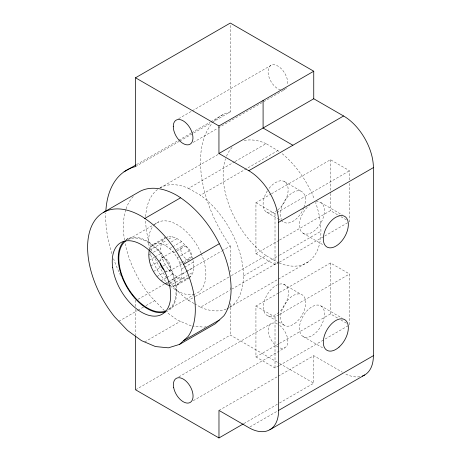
<?xml version="1.0" encoding="UTF-8"?>
<svg xmlns="http://www.w3.org/2000/svg" width="461" height="461" viewBox="0 0 461 461"><rect width="100%" height="100%" fill="white"/><g stroke="black" fill="none" stroke-linecap="round" stroke-linejoin="round"><path stroke-width="0.35" stroke-dasharray="2.31 1.73" d="M188.468 278.398C170.945 283.446 151.502 249.643 165.436 237.329M149.468 249.747C155.42 234.782 172.875 248.865 177.116 257.843C183.029 266.228 186.077 288.886 169.636 285.774L187.402 275.517M189.483 277.81C202.27 265.236 184.152 233.854 167.164 236.798M178.591 118.719L191.69 111.153M192.312 110.796L270.895 65.422M136.542 164.6L178.326 140.472M178.638 140.294L191.424 132.912M191.73 132.733L210.135 122.107M210.758 121.75L224.161 114.011M135.505 166.605L179.162 141.4M179.784 141.037L211.593 122.678M212.216 122.315L230.304 111.873L230.304 24.485M193.251 142.38L217.575 128.337M218.203 127.974L284.938 89.446A13.911 8.033 60 0 1 282.916 90.102M160.059 187.967L218.341 154.32M159.955 187.915A69.138 39.917 60 0 1 184.365 186.705L188.566 188.365L234.453 161.869M235.07 161.511L266.078 143.613L279.573 151.698M188.566 188.365L200.489 195.245L278 150.499M126.245 239.68L128.631 238.302M129.017 239.057L153.859 224.714M154.481 224.357L158.832 221.845M153.507 244.215L164.836 237.674M150.856 246.675L165.315 238.325M165.908 237.985L168.893 236.263M149.191 250.363L166.358 240.446M168.743 239.069L172.915 236.66M148.621 255.019L151.006 253.648M153.392 252.271L160.543 248.139M165.315 245.385L168.893 243.316M171.279 241.944L177.237 238.498M149.191 260.338L154.556 257.244M155.15 256.898L161.114 253.458M169.636 248.537L172.022 247.159M172.616 246.814L181.559 241.65M278.744 262.557L275.015 264.706L255.936 253.688L255.936 202.748L270.843 194.139M271.466 193.781L330.462 159.719L349.542 170.731L349.542 180.061M161.517 258.091L175.635 249.937M176.252 249.585L182.389 246.041M150.856 265.951L158.014 261.819M158.607 261.479L162.779 259.065M173.659 252.784L185.587 245.903M153.507 271.477L160.664 267.345M163.05 265.968L165.436 264.591M177.116 257.843L189.045 250.963M156.965 276.537L164.122 272.405M164.715 272.059L168.893 269.65M179.773 263.369L180.966 262.678M181.559 262.338L191.695 256.483M169.106 271.235L183.224 263.081M183.841 262.73L189.978 259.186M255.936 202.748L275.015 213.76L349.542 170.731M160.993 280.784L166.358 277.689M166.957 277.343L172.915 273.903M181.438 268.982L183.824 267.605M184.417 267.259L193.361 262.096M137.995 299.316L164.191 284.195M164.813 283.832L185.397 271.95M186.019 271.592L221.568 251.066M222.196 250.703L230.304 246.024L229.981 245.604A101.184 58.414 60 0 1 212.262 123.133M165.315 283.936L167.7 282.558M168.294 282.218L177.237 277.055M182.009 274.301L186.181 271.892M186.78 271.546L193.931 267.415M170.201 283.025L179.145 277.862M189.788 274.139L193.361 272.076M173.659 286.172L188.117 277.827M188.716 277.482L191.695 275.759M177.116 285.105L188.445 278.565M118.846 321.288L137.349 310.605M137.966 310.247L143.515 307.043M145.981 305.62L154.614 300.635M255.936 253.688L278.917 240.423M279.539 240.066L330.462 210.665L337.85 214.93M168.317 309.481L194.404 294.423M170.086 282.57A69.138 39.917 60 0 0 184.365 297.143L188.566 300.342L194.767 296.757M195.389 296.4L230.731 275.995M231.353 275.638L266.078 255.59L278 262.476L232.114 288.966M243.42 276.018L278.761 255.613M279.383 255.256L320.925 231.272M194.53 303.782L200.489 307.222L229.636 290.401M279.36 262.194L324.077 236.378M324.7 236.02L349.542 221.678L349.542 182.931M144.639 341.97L180.412 321.317M308.369 261.796L227.244 308.634A69.138 39.917 60 0 0 241.754 260.448A69.138 39.917 60 0 0 204.696 198.443L200.489 195.245M278.744 365.821L275.015 367.976L255.936 356.958L255.936 306.012L278.917 292.747M279.539 292.389L330.468 262.983L349.547 274.001L349.547 324.947L324.7 339.29M135.557 389.787L230.356 335.055L278.911 363.089M255.936 306.012L275.015 317.03L278.744 314.875M279.366 314.517L349.547 274.001M178.839 376.879L271.149 323.587M255.936 356.958L278.917 343.693M279.539 343.336L330.468 313.929L337.85 318.194M193.234 400.695L284.921 347.761M279.366 365.464L324.083 339.648M218.975 410.411L277.597 376.562M278.225 376.205L313.774 355.679L342.339 372.177M243.921 423.55L278.847 403.381M279.47 403.023L313.774 383.218L313.774 355.679M250.029 426.903L277.476 411.062M206.136 326.572L204.165 327.183L192.542 326.031M230.304 111.873L229.981 111.931A101.184 58.414 60 0 0 212.723 122.603M266.078 143.613L261.871 141.953A69.138 39.917 60 0 0 243.299 140.784M279.199 262.949L282.201 264.136A69.138 39.917 60 0 0 315.601 202.563M200.489 307.222L204.696 308.882A69.138 39.917 60 0 0 226.605 308.916M191.177 325.892L177.237 319.969L166.784 312.339M284.477 181.599L301.765 191.586M320.827 202.592L342.229 214.953M340.927 216.705L346.465 219.903M266.769 212.267L277.879 218.687M278.496 219.044L280.351 220.11M280.968 220.467L284.051 222.248M303.119 233.26L323.91 245.269M283.596 284.212L300.883 294.199M320.833 305.868A17.708 10.223 -60 0 1 315.22 333.291A17.708 10.223 -60 0 1 299.886 324.44A17.708 10.223 -60 0 1 320.833 305.868L342.235 318.223M340.927 319.974L346.47 323.173M268.146 315.889L285.434 325.875M303.125 336.536L323.916 348.539M188.566 300.342L193.931 303.436M279.533 363.452L313.774 383.218M164.462 310.645L150.309 296.089A76.169 43.974 60 0 1 125.213 243.834M266.078 255.59L261.871 252.398A69.138 39.917 60 0 1 225.538 158.757M230.304 246.024L230.316 271.875M230.327 287.67L230.327 289.825M230.339 303.465L230.356 335.055M135.505 306.502L135.505 300.756L135.182 300.336A101.184 58.414 60 0 1 133.984 298.607M135.505 309.371L135.522 335.222M330.462 159.719L330.462 192.727M330.462 193.441L330.462 210.665M330.468 262.983L330.468 313.929M275.015 213.76L275.015 264.706M275.015 317.03L275.015 367.976M120.552 275.453A101.184 58.414 60 0 1 113.602 258.8M111.879 253.642A101.184 58.414 60 0 1 105.759 212.907M166.623 278.041A69.138 39.917 60 0 1 154.977 258.143M151.934 250.917A69.138 39.917 60 0 1 145.636 219.569M145.705 216.653A69.138 39.917 60 0 1 157.633 189.454M226.524 156.146A69.138 39.917 60 0 1 232.482 147.024M282.201 153.692A69.138 39.917 60 0 1 314.379 199.261M359.816 376.712A42.158 24.341 60 0 1 344.695 373.508M159.967 261.035A7.589 4.38 60 0 1 165.47 258.558A7.589 4.38 60 0 1 170.679 267.576A7.589 4.38 60 0 1 165.781 271.103M303.978 207.289A17.708 10.228 -60 0 0 296.146 191.079L292.908 192.456A17.708 10.228 -60 0 0 281.469 219.401M303.753 207.888A17.708 10.228 -60 0 1 282.973 221.453M277.799 209.916A17.708 10.228 -60 0 0 288.137 190.341A17.708 10.228 -60 0 0 278.865 181.098L275.62 182.475A17.708 10.228 -60 0 0 267.812 190.139M277.257 210.325A17.708 10.228 -60 0 1 264.193 209.438A17.708 10.228 -60 0 1 267.449 190.693M279.55 284.109A17.708 10.223 -60 0 1 288.39 292.844A17.708 10.223 -60 0 1 279.516 311.78M278.986 312.258A17.708 10.223 -60 0 1 263.369 308.069A17.708 10.223 -60 0 1 277.631 284.719M315.843 201.947A17.708 10.228 -60 0 1 322.072 220.658A17.708 10.228 -60 0 1 301.771 232.194A17.708 10.228 -60 0 1 308.288 206.24M308.732 205.831A17.708 10.228 -60 0 1 309.798 204.943M124.533 240.164A76.169 43.974 60 0 1 125.83 209.548M126.055 208.862A76.169 43.974 60 0 1 133.275 196.472M194.346 294.147A40.47 23.367 60 0 1 170.535 286.033M168.472 284.172A40.47 23.367 60 0 1 150.119 252.663M149.381 249.257A40.47 23.367 60 0 1 153.369 225.763M153.784 225.296A40.47 23.367 60 0 1 200.95 252.968M201.232 253.613A40.47 23.367 60 0 1 195.648 293.709M127.783 239.616A40.47 23.367 60 0 1 167.654 263.289A40.47 23.367 60 0 1 168.253 309.677M126.164 239.57A41.323 23.857 60 0 1 168.668 264.084A41.323 23.857 60 0 1 166.225 311.671M280.547 89.901A13.911 8.033 60 0 1 268.146 73.138A13.911 8.033 60 0 1 278.254 66.28A13.911 8.033 60 0 1 287.583 85.129M286.483 87.97A13.911 8.033 60 0 1 285.509 89.042M279.671 325.42A13.911 8.033 60 0 1 287.866 341.618A13.911 8.033 60 0 1 279.222 347.634M277.937 346.977A13.911 8.033 60 0 1 268.198 330.255A13.911 8.033 60 0 1 277.487 324.02M180.816 249.516A7.589 4.38 60 0 0 188.866 259.526A7.589 4.38 60 0 0 188.866 248.796A7.589 4.38 60 0 0 180.816 249.516M294.665 323.518A17.708 10.223 -60 0 0 303.171 295.57A17.708 10.223 -60 0 0 281.642 311.014A17.708 10.223 -60 0 0 294.665 323.518"/><path stroke-width="0.69" d="M243.299 423.907L218.975 437.95L218.975 410.411L248.784 427.624A42.158 24.341 60 0 0 278.594 410.411L278.577 222.346A42.153 24.358 60 0 0 248.767 170.714L218.946 153.496L218.946 125.957L135.505 77.782L135.505 166.605L135.182 166.657A101.184 58.414 60 0 0 105.823 211.501M135.505 77.782L230.304 23.05L313.745 71.225L263.093 100.498L263.093 128.037L292.891 145.244M218.946 153.496L313.745 98.763L313.745 71.225M149.191 250.363C146.898 264.735 156.043 280.576 169.636 285.774M179.548 344.39L188.105 336.455A76.169 43.974 60 0 0 188.105 274.26C178.482 251.015 163.056 229.676 141.464 216.238A76.169 43.974 60 0 0 89.44 232.298A76.169 43.974 60 0 0 114.535 316.742L127.524 330.451L141.464 340.621L155.403 346.551L168.392 347.836L179.548 344.39L215.322 323.737L223.879 315.802A76.169 43.974 60 0 0 223.879 253.608C214.256 230.362 198.829 209.023 177.237 195.585A76.169 43.974 60 0 0 139.153 191.816L103.379 212.469M124.067 171.797L135.92 164.957M218.946 125.957L263.093 100.498M144.633 218.549L180.407 197.896M248.767 170.714L343.578 115.988A42.153 24.358 60 0 1 373.387 167.62L373.393 355.679A42.158 24.341 60 0 1 362.34 376.055M183.392 264.447L219.165 243.794M278.577 222.346L373.387 167.62M183.53 340.696L219.303 320.043M278.594 410.411L373.393 355.679M269.864 429.71L364.663 374.977M313.745 98.763L343.578 115.988M218.975 437.95L135.557 389.787L135.522 335.936M163.926 269.846A7.589 4.38 60 0 1 160.128 263.271M165.833 310.916A40.47 23.367 60 0 1 126.913 286.183A40.47 23.367 60 0 1 126.037 240.682M165.637 311.89A41.323 23.857 60 0 1 127.42 288.027A41.323 23.857 60 0 1 123.485 241.823M339.065 215.863L335.821 217.24A17.708 10.228 -60 0 0 324.475 244.359A17.708 10.228 -60 0 0 345.416 235.456A17.708 10.228 -60 0 0 339.065 215.863M339.065 347.064A17.708 10.223 -60 0 0 344.678 319.634A17.708 10.223 -60 0 0 323.731 338.207A17.708 10.223 -60 0 0 339.065 347.064M112.691 267.697A41.323 23.857 60 0 0 160.261 315.117A41.323 23.857 60 0 0 151.444 252.478A41.323 23.857 60 0 0 112.691 267.697M173.278 126.591A13.911 8.033 60 0 0 188.111 144.84A13.911 8.033 60 0 0 187.955 125.075A13.911 8.033 60 0 0 173.278 126.591M173.705 387.736A13.911 8.033 60 0 0 190.116 402.493A13.911 8.033 60 0 0 185.869 380.988A13.911 8.033 60 0 0 173.705 387.736"/></g></svg>
